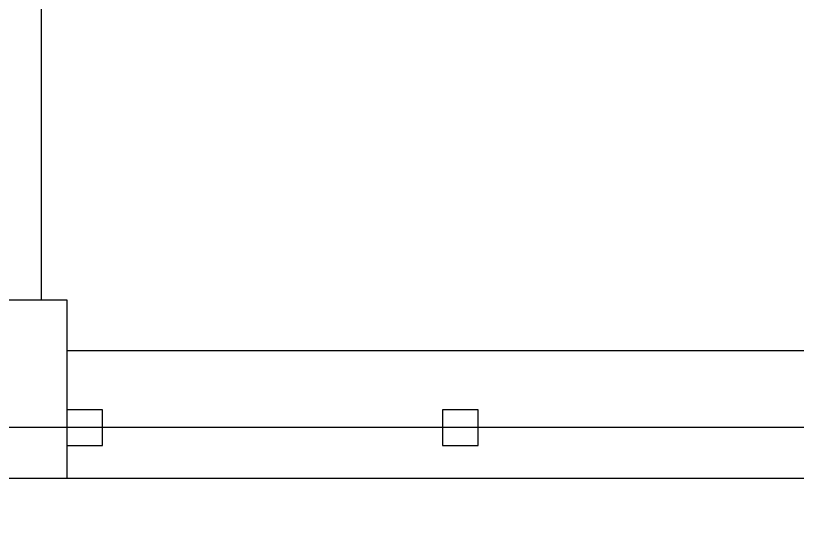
# Model space of a CAD drawing. Header units: metres. Extents: x 530959 to 531458, y 2674234 to 2674577.
# Drawn here: x 531146.495 to 531148.023, y 2674388.156 to 2674389.158 of the extents above; entities that cross this region are included whole.
import ezdxf

# ---------------------------------------------------------------- set-up
doc = ezdxf.new("R2010")
doc.units = ezdxf.units.M
doc.linetypes.add('PHANTOM', pattern=[63.5, 31.75, -6.35, 6.35, -6.35, 6.35, -6.35])
doc.layers.add('300mm Hume Pipe', color=74, linetype='Continuous')
doc.layers.add('IDT', color=7, linetype='Continuous')

# ---------------------------------------------------------------- blocks, each defined once
blk = doc.blocks.new('IDT')
at = {"layer": 'IDT', "color": 8}
for p, q in [((25.902, 18.4101), (29.552, 18.4101)), ((29.552, 18.0601), (29.552, 18.4101)), ((29.552, 18.4101), (29.902, 18.4101)), ((28.7481, 18.3453), (28.7481, 18.2753)), ((28.8181, 18.3453), (28.7481, 18.3453)), ((28.8181, 18.2753), (28.8181, 18.3453)), ((29.4822, 18.3453), (29.4822, 18.2753)), ((29.5522, 18.3453), (29.4822, 18.3453)), ((29.5522, 18.2753), (29.5522, 18.3453)), ((28.7481, 18.2753), (28.8181, 18.2753)), ((29.4822, 18.2753), (29.5522, 18.2753)), ((25.902, 18.1601), (29.552, 18.1601)), ((29.902, 18.0601), (29.552, 18.0601)), ((29.602, 15.4101), (29.602, 18.0601))]:
    blk.add_line(p, q, dxfattribs=at)
at = {"layer": 'IDT', "color": 8, "linetype": 'PHANTOM', "ltscale": 0.25}
blk.add_line((25.6331, 18.3103), (33.7831, 18.3103), dxfattribs=at)

msp = doc.modelspace()

# ---------------------------------------------------------------- hatches: boundary and pattern name
at = {"layer": '300mm Hume Pipe'}
h = msp.add_hatch(dxfattribs=at)
h.set_pattern_fill('ANSI37', color=74)
h.set_pattern_definition([(45, (0, 0), (-0.0883883476483, 0.0883883476483), []), (135, (0, 0), (-0.0883883476483, -0.0883883476483), [])])
edge = h.paths.add_edge_path(flags=17)
edge.add_line((531137.2214, 2674376.4973), (531137.2214, 2674392.2452))
edge.add_arc((531138.1214, 2674392.2452), 0.9, 90, 180, ccw=False)
edge.add_line((531138.1214, 2674393.1452), (531141.1042, 2674393.1452))
edge.add_line((531141.1042, 2674393.1452), (531141.1042, 2674392.8452))
edge.add_line((531141.1042, 2674392.8452), (531138.4214, 2674392.8452))
edge.add_arc((531138.4214, 2674391.9452), 0.9, 90, 180)
edge.add_line((531137.5214, 2674391.9452), (531137.5214, 2674376.7973))
edge.add_arc((531138.4214, 2674376.7973), 0.9, 180, 270)
edge.add_line((531138.4214, 2674375.8973), (531263.8278, 2674375.8973))
edge.add_line((531263.8278, 2674375.8973), (531263.8278, 2674375.5973))
edge.add_line((531263.8278, 2674375.5973), (531138.1214, 2674375.5973))
edge.add_arc((531138.1214, 2674376.4973), 0.9, 180, 270, ccw=False)
edge = h.paths.add_edge_path()
edge.add_line((531138.0013, 2674375.4772), (531263.8278, 2674375.4772))
edge.add_line((531263.8278, 2674375.4772), (531263.8278, 2674375.1772))
edge.add_line((531263.8278, 2674375.1772), (531137.7013, 2674375.1772))
edge.add_arc((531137.7013, 2674376.0772), 0.9, 180, 270, ccw=False)
edge.add_line((531136.8013, 2674376.0772), (531136.8013, 2674392.6292))
edge.add_arc((531137.7013, 2674392.6292), 0.9, 90, 180, ccw=False)
edge.add_line((531137.7013, 2674393.5292), (531141.1042, 2674393.5292))
edge.add_line((531141.1042, 2674393.5292), (531141.1042, 2674393.2292))
edge.add_line((531141.1042, 2674393.2292), (531138.0013, 2674393.2292))
edge.add_arc((531138.0013, 2674392.3292), 0.9, 90, 180)
edge.add_line((531137.1013, 2674392.3292), (531137.1013, 2674376.3772))
edge.add_arc((531138.0013, 2674376.3772), 0.9, 180, 270)

# ---------------------------------------------------------------- block references
at = {"layer": 'IDT', "color": 8, "rotation": 180}
msp.add_blockref('IDT', (531176.1473, 2674406.663), dxfattribs=at)

doc.saveas('drawing.dxf')
